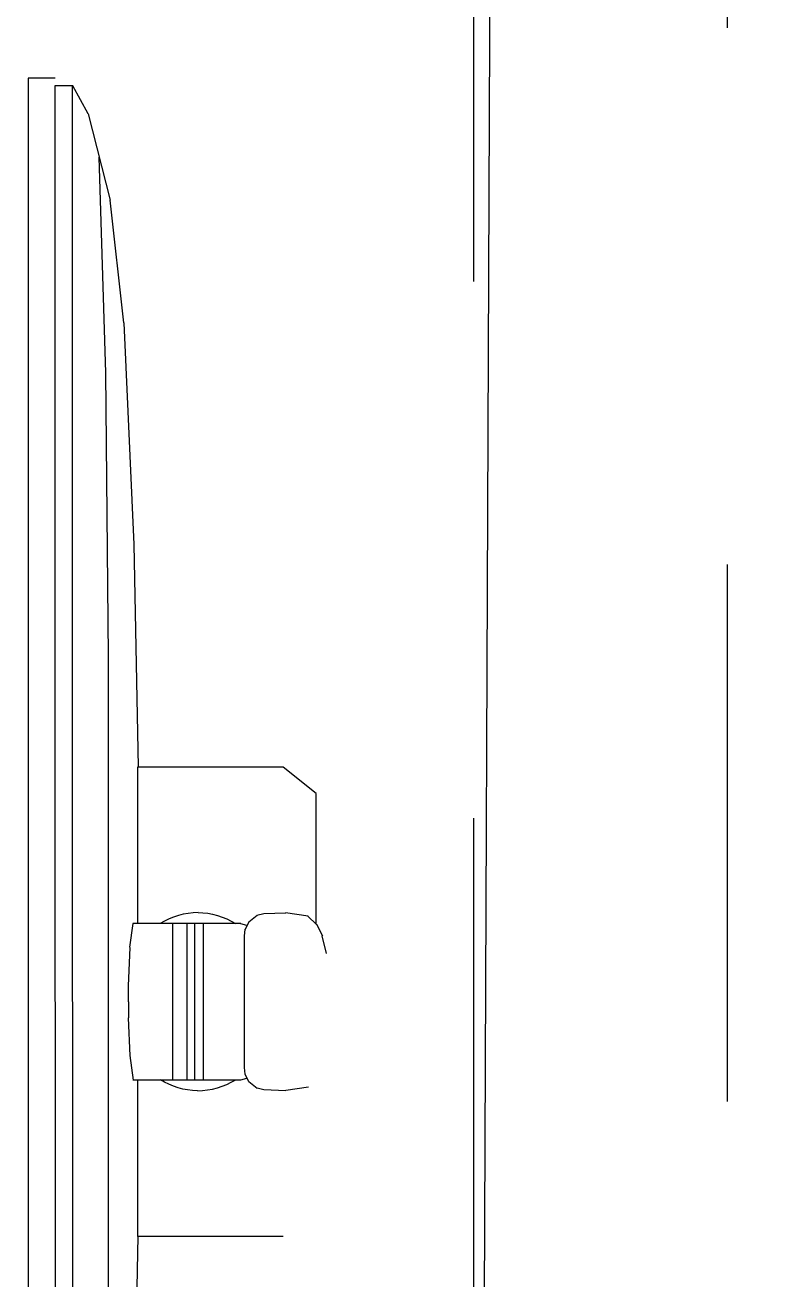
# Model space of a CAD drawing. Header units: millimetres. Extents: x -85420 to 1195317, y -69347 to 470418.
# Drawn here: x 443669.3 to 443893.7, y 63848.6 to 64219.3 of the extents above; entities that cross this region are included whole.
import ezdxf

# ---------------------------------------------------------------- set-up
doc = ezdxf.new("R2010")
doc.units = ezdxf.units.MM
doc.linetypes.add('Штрих', pattern=[6.35, 3.175, -3.175])
doc.layers.add('+АР_Размеры', color=252, linetype='Continuous', lineweight=0)
doc.layers.add('АР_лестницы', color=7, linetype='Continuous', lineweight=15, true_color=0xff24ff)
doc.layers.add('ТХ_ОБЩЕЕ', color=7, linetype='Continuous', lineweight=0, true_color=0x7b7b7b)
doc.layers.add('ТХ_обор_акт.зал', color=50, linetype='Continuous')
doc.styles.add('ГОСТ 2.304', font='CS_Gost2304.shx', dxfattribs={"oblique": 10})
doc.dimstyles.new('СПДС', dxfattribs={"dimscale": 100, "dimtxt": 2.5, "dimasz": 2.5, "dimexe": 2, "dimexo": 0.625, "dimgap": 1, "dimtad": 1, "dimdec": 0, "dimrnd": 5, "dimtxsty": 'ГОСТ 2.304', "dimblk": 'OBLIQUE', "dimblk1": 'OBLIQUE', "dimblk2": 'OBLIQUE', "dimcen": 2.5, "dimdle": 2, "dimadec": 0, "dimazin": 2, "dimtfac": 0.75, "dimtdec": 4, "dimtmove": 1, "dimatfit": 3, "dimfxl": 1, "dimtfill": 1, "dimtolj": 1, "dimarcsym": 1})

# ---------------------------------------------------------------- blocks, each defined once
blk = doc.blocks.new('_Oblique')
at = {"color": 0, "linetype": 'ByBlock', "lineweight": -2}
blk.add_line((-0.5, -0.5), (0.5, 0.5), dxfattribs=at)
blk = doc.blocks.new('*D234')
at = {"layer": '+АР_Размеры', "color": 0, "lineweight": -2, "ltscale": 100, "transparency": 16777216}
for p, q in [((442146.37, 64513.92), (442146.37, 62358.57)), ((444046.38, 63218.57), (444046.38, 62358.57)), ((444246.38, 62558.57), (441946.37, 62558.57))]:
    blk.add_line(p, q, dxfattribs=at)
at = {"layer": 'Defpoints', "color": 0, "lineweight": -2, "ltscale": 100, "transparency": 16777216}
for p in [(442146.37, 64576.42), (444046.38, 63281.07), (442146.37, 62558.57)]:
    blk.add_point(p, dxfattribs=at)
at = {"layer": '+АР_Размеры', "color": 0, "lineweight": -2, "ltscale": 100, "transparency": 16777216, "xscale": 250, "yscale": 250, "zscale": 250, "rotation": 180}
blk.add_blockref('_Oblique', (442146.37, 62558.57), dxfattribs=at)
at = {"layer": '+АР_Размеры', "color": 0, "lineweight": -2, "ltscale": 100, "transparency": 16777216, "xscale": 250, "yscale": 250, "zscale": 250}
blk.add_blockref('_Oblique', (444046.38, 62558.57), dxfattribs=at)
at = {"layer": '+АР_Размеры', "color": 0, "ltscale": 100, "transparency": 16777216, "insert": (443096.37, 62790.8), "char_height": 250, "attachment_point": 5, "style": 'ГОСТ 2.304', "bg_fill": 3, "box_fill_scale": 1.1, "bg_fill_color": 256, "bg_fill_true_color": 13158600, "bg_fill_transparency": 0}
blk.add_mtext('\\A1;1900', dxfattribs=at)
blk = doc.blocks.new('table oborud')
at = {"layer": 'ТХ_ОБЩЕЕ'}
for points in [[(743776.73, 689704.18), (743768.73, 689704.18), (743768.73, 689431.18)], [(743776.68, 689431.21), (743776.68, 689701.96), (743781.93, 689701.96)], [(743781.83, 689431.21), (743781.83, 689701.96), (743786.33, 689693.71)], [(743786.46, 689693.63), (743792.96, 689668.13)], [(743791.68, 689617.03), (743789.68, 689680.78)], [(743792.86, 689668.11), (743796.86, 689631.86)], [(743796.96, 689631.78), (743799.96, 689566.28)], [(743792.46, 689533.16), (743791.71, 689617.16)], [(743799.98, 689566.26), (743801.23, 689500.51)], [(743792.46, 689431.11), (743792.46, 689533.11)], [(743801.16, 689454.28), (743801.16, 689500.53), (743844.16, 689500.53)], [(743844.13, 689500.53), (743853.88, 689492.78)], [(743853.78, 689492.68), (743853.78, 689454.18)], [(743836.43, 689456.61), (743833.93, 689454.61)], [(743838.36, 689457.11), (743836.36, 689456.61)], [(743844.86, 689457.31), (743838.36, 689457.06)], [(743851.53, 689456.38), (743844.78, 689457.38)], [(743799.63, 689454.21), (743798.63, 689447.21)], [(743831.61, 689454.21), (743799.61, 689454.21)], [(743811.38, 689454.21), (743811.38, 689431.21)], [(743815.63, 689454.21), (743815.63, 689431.21)], [(743817.91, 689454.21), (743817.91, 689431.21)], [(743820.43, 689454.21), (743820.43, 689431.21)], [(743833.36, 689453.61), (743831.61, 689454.11)], [(743833.91, 689454.71), (743832.91, 689452.46)], [(743853.93, 689453.88), (743851.43, 689456.38)], [(743855.81, 689450.46), (743854.06, 689453.96)], [(743832.81, 689452.51), (743832.56, 689450.51)], [(743832.56, 689450.61), (743832.56, 689431.11), (743832.56, 689411.61)], [(743856.93, 689445.31), (743855.68, 689450.56)], [(743798.73, 689447.08), (743798.23, 689435.83)], [(743798.23, 689435.86), (743798.23, 689431.11)], [(743768.73, 689431.11), (743768.73, 689158.11)], [(743776.68, 689431.11), (743776.68, 689160.36)], [(743781.83, 689431.11), (743781.83, 689160.36)], [(743792.46, 689329.09), (743792.46, 689431.08)], [(743798.33, 689431.11), (743798.33, 689426.36)], [(743811.38, 689431.11), (743811.38, 689408.11)], [(743815.63, 689431.11), (743815.63, 689408.11)], [(743817.91, 689431.11), (743817.91, 689408.11)], [(743820.43, 689431.11), (743820.43, 689408.11)], [(743798.23, 689426.38), (743798.73, 689415.13)], [(743798.73, 689415.16), (743799.73, 689407.91)], [(743831.61, 689408.03), (743833.36, 689408.53)], [(743832.56, 689411.63), (743832.81, 689409.63)], [(743832.81, 689409.73), (743833.81, 689407.48)], [(743799.63, 689408.03), (743831.63, 689408.03)], [(743801.16, 689361.71), (743801.16, 689407.96)], [(743833.91, 689407.53), (743836.41, 689405.53)], [(743836.43, 689405.63), (743838.43, 689405.13)], [(743838.36, 689405.13), (743844.86, 689404.88)], [(743844.86, 689404.93), (743851.61, 689405.93)], [(743799.98, 689295.99), (743801.23, 689361.73)], [(743844.13, 689361.71), (743801.13, 689361.71)]]:
    blk.add_lwpolyline(points, dxfattribs=at)
for centre, start, end in [((743819.2, 689435.6), 90.5779, 121.6489), ((743818.59, 689426.64), 270.5779, 301.6489)]:
    blk.add_arc(centre, 21.86, start, end, dxfattribs=at)
for points in [[(743818.98, 689457.46), (743822.73, 689457.46), (743826.73, 689456.21), (743829.98, 689454.21)], [(743818.81, 689404.78), (743814.81, 689404.78), (743811.06, 689406.03), (743807.81, 689408.03)]]:
    blk.add_open_spline(points, degree=3, dxfattribs=at)

msp = doc.modelspace()

# ---------------------------------------------------------------- dimensions: what is measured, and where the dimension line sits
at = {"layer": '+АР_Размеры', "ltscale": 100}
dim = msp.add_linear_dim(base=(442146.37, 62558.57, 950), p1=(444046.38, 63281.07, 950), p2=(442146.37, 64576.42, 950), dimstyle='СПДС', override={"dimscale": 100}, dxfattribs=at)
dim.commit()
dim.dimension.update_dxf_attribs({"geometry": '*D234', "text_midpoint": (443096.37, 62790.8, 950)})

# ---------------------------------------------------------------- next in the draw order: linework, layer by layer
at = {"layer": 'АР_лестницы', "linetype": 'Штрих', "lineweight": 9, "ltscale": 50, "elevation": 950}
for points in [[(442926.84, 66282.27), (443876.84, 66282.27), (443876.84, 63282.27), (442926.84, 63282.27)], [(442926.84, 66207.27), (443801.84, 66207.27), (443801.84, 63357.27), (442926.84, 63357.27)]]:
    msp.add_lwpolyline(points, dxfattribs=at)
at = {"layer": 'ТХ_обор_акт.зал', "lineweight": 9, "ltscale": 100, "transparency": 33554687, "elevation": 0}
msp.add_lwpolyline([(443802.98, 63352.37), (442931.76, 63352.37), (442939.31, 65148.94), (443810.53, 65148.94)], close=True, dxfattribs=at)

# ---------------------------------------------------------------- next in the draw order: block references
at = {"lineweight": 9}
msp.add_blockref('table oborud', (-300098.5, -625500.56, 0), dxfattribs=at)

doc.saveas('drawing.dxf')
